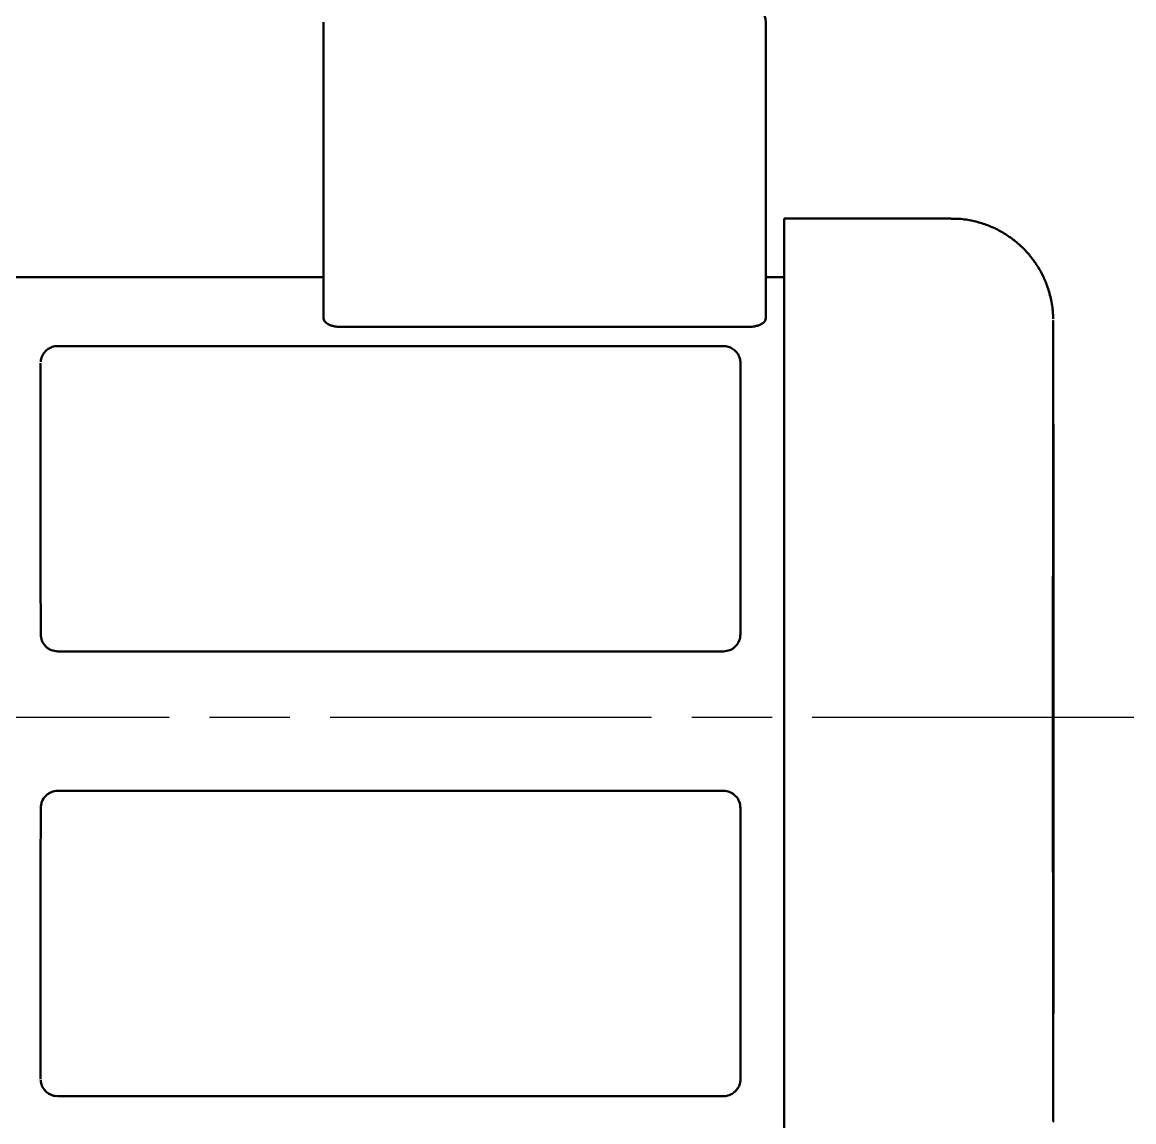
# Model space of a CAD drawing. Header units: millimetres. Extents: x 32504 to 36677, y 41990 to 42879.
# Drawn here: x 33185.63 to 33227.12, y 42767.34 to 42808.4 of the extents above; entities that cross this region are included whole.
import ezdxf

# ---------------------------------------------------------------- set-up
doc = ezdxf.new("R2010")
doc.units = ezdxf.units.MM
doc.linetypes.add('AM_ISO08W050', pattern=[18, 12, -1.5, 3, -1.5])
doc.layers.add('Duong_tam', color=4, linetype='AM_ISO08W050', lineweight=25)
doc.layers.add('Net_dam', color=7, linetype='Continuous', lineweight=50)

msp = doc.modelspace()

# ---------------------------------------------------------------- linework, layer by layer
at = {"layer": 'Duong_tam'}
msp.add_line((33227.1216, 42782.4288), (33147.2449, 42782.4288), dxfattribs=at)
at = {"layer": 'Net_dam'}
for p, q in [((33196.8764, 42808.4033), (33196.8764, 42797.335)), ((33213.3864, 42797.335), (33213.3864, 42808.4033)), ((33213.3864, 42808.4033), (33213.3936, 42808.4033)), ((33213.3936, 42808.4033), (33213.3936, 42798.8783)), ((33220.3039, 42801.0703), (33214.0758, 42801.0703)), ((33196.8764, 42798.8783), (33183.2402, 42798.8783)), ((33214.0712, 42798.8783), (33213.39, 42798.8783)), ((33212.7511, 42797.0233), (33197.5111, 42797.0233)), ((33211.8053, 42796.308), (33186.9539, 42796.308)), ((33212.4412, 42795.2655), (33212.4436, 42792.976)), ((33186.318, 42787.8408), (33186.3204, 42785.5513)), ((33212.4418, 42785.5513), (33212.4393, 42787.8408)), ((33211.8067, 42784.9026), (33186.9554, 42784.9026)), ((33186.9554, 42779.6968), (33211.8067, 42779.6968)), ((33186.3204, 42779.0481), (33186.318, 42776.7586)), ((33212.4393, 42776.7586), (33212.4418, 42779.0481)), ((33212.4436, 42771.6235), (33212.4412, 42769.334)), ((33186.9539, 42768.2914), (33211.8053, 42768.2914))]:
    msp.add_line(p, q, dxfattribs=at)
for points in [[(33214.0704, 42766.6704), (33214.0699, 42767.3387), (33214.0695, 42768.0636), (33214.069, 42768.8424), (33214.0686, 42769.6719), (33214.0682, 42770.5493), (33214.0679, 42771.471), (33214.0675, 42772.4337), (33214.0673, 42773.4337), (33214.067, 42774.4672), (33214.0668, 42775.5303), (33214.0666, 42776.619), (33214.0664, 42777.7291), (33214.0663, 42778.8566), (33214.0662, 42779.997), (33214.0661, 42781.1462), (33214.0661, 42782.2997), (33214.0661, 42783.4532), (33214.0662, 42784.6024), (33214.0663, 42785.7429), (33214.0664, 42786.8703), (33214.0666, 42787.9805), (33214.0668, 42789.0692), (33214.067, 42790.1323), (33214.0673, 42791.1657), (33214.0675, 42792.1657), (33214.0679, 42793.1284), (33214.0682, 42794.0502), (33214.0686, 42794.9275), (33214.069, 42795.7571), (33214.0695, 42796.5358), (33214.0699, 42797.2607), (33214.0704, 42797.9291), (33214.0709, 42798.5384), (33214.0714, 42799.0863), (33214.072, 42799.5707), (33214.0725, 42799.9898), (33214.0731, 42800.3421), (33214.0737, 42800.6262), (33214.0743, 42800.841), (33214.0749, 42800.9857), (33214.0755, 42801.0598), (33214.0758, 42801.0703)], [(33224.1137, 42797.2573), (33224.1134, 42797.233), (33224.1129, 42797.1351), (33224.1123, 42796.9665), (33224.1118, 42796.728), (33224.1113, 42796.4208), (33224.1108, 42796.0462), (33224.1103, 42795.6062), (33224.1099, 42795.1027), (33224.1094, 42794.5382), (33224.109, 42793.9154), (33224.1086, 42793.2373), (33224.1082, 42792.507), (33224.1079, 42791.7281), (33224.1076, 42790.9043), (33224.1073, 42790.0394), (33224.107, 42789.1377), (33224.1068, 42788.2033), (33224.1066, 42787.2409), (33224.1064, 42786.2549), (33224.1063, 42785.25), (33224.1062, 42784.2311), (33224.1062, 42783.203), (33224.1061, 42782.1706), (33224.1062, 42781.1388), (33224.1062, 42780.1125), (33224.1063, 42779.0967), (33224.1065, 42778.0961), (33224.1066, 42777.1155), (33224.1068, 42776.1597), (33224.1071, 42775.2331), (33224.1073, 42774.3402), (33224.1076, 42773.4852), (33224.108, 42772.6722), (33224.1083, 42771.9051), (33224.1087, 42771.1876), (33224.1091, 42770.523), (33224.1095, 42769.9145), (33224.11, 42769.365), (33224.1105, 42768.8772), (33224.1109, 42768.4533), (33224.1114, 42768.0955), (33224.1119, 42767.8053), (33224.1125, 42767.5842), (33224.113, 42767.4332), (33224.1135, 42767.353), (33224.1136, 42767.3448)], [(33224.1141, 42797.2538), (33224.1139, 42797.2598), (33224.1137, 42797.2573)], [(33224.1193, 42771.721), (33224.1197, 42772.476), (33224.12, 42773.2779), (33224.1203, 42774.1227), (33224.1206, 42775.0066), (33224.1208, 42775.9251), (33224.121, 42776.8741), (33224.1212, 42777.8489), (33224.1214, 42778.8449), (33224.1215, 42779.8574), (33224.1215, 42780.8815), (33224.1216, 42781.9124), (33224.1216, 42782.9451), (33224.1215, 42783.9748), (33224.1214, 42784.9964), (33224.1213, 42786.0053), (33224.1212, 42786.9964), (33224.121, 42787.9652), (33224.1208, 42788.907), (33224.1205, 42789.8173), (33224.1202, 42790.6917), (33224.1199, 42791.5262), (33224.1196, 42792.3167), (33224.1192, 42793.0595), (33224.1188, 42793.751), (33224.1184, 42794.3879), (33224.118, 42794.9672), (33224.1175, 42795.4862), (33224.117, 42795.9423), (33224.1165, 42796.3334), (33224.116, 42796.6576), (33224.1155, 42796.9134), (33224.115, 42797.0996), (33224.1145, 42797.2152), (33224.1141, 42797.2538)], [(33186.3189, 42795.6729), (33186.3188, 42795.6614), (33186.3185, 42795.586), (33186.3182, 42795.4415), (33186.318, 42795.2305), (33186.3177, 42794.9566), (33186.3175, 42794.6244), (33186.3173, 42794.2397), (33186.3171, 42793.809), (33186.317, 42793.3398), (33186.3169, 42792.8399), (33186.3168, 42792.3181), (33186.3168, 42791.7831), (33186.3168, 42791.2442), (33186.3168, 42790.7106), (33186.3169, 42790.1915), (33186.317, 42789.6956), (33186.3172, 42789.2315), (33186.3173, 42788.8071), (33186.3175, 42788.4297), (33186.3178, 42788.1058), (33186.318, 42787.8408)], [(33212.4393, 42787.8408), (33212.4391, 42788.1058), (33212.4389, 42788.4297), (33212.4387, 42788.8071), (33212.4385, 42789.2315), (33212.4384, 42789.6956), (33212.4383, 42790.1915), (33212.4382, 42790.7106), (33212.4382, 42791.2442), (33212.4382, 42791.7831), (33212.4382, 42792.3181), (33212.4383, 42792.8399), (33212.4384, 42793.3398), (33212.4385, 42793.809), (33212.4387, 42794.2397), (33212.4389, 42794.6244), (33212.4391, 42794.9566), (33212.4393, 42795.2305), (33212.4396, 42795.4415), (33212.4398, 42795.586), (33212.4401, 42795.6614), (33212.4403, 42795.673)], [(33212.4403, 42795.673), (33212.4404, 42795.6666), (33212.4406, 42795.6145)], [(33212.4436, 42792.976), (33212.4433, 42792.1591), (33212.443, 42791.3035), (33212.4427, 42790.4123), (33212.4425, 42789.4892), (33212.4423, 42788.5377), (33212.4421, 42787.5617), (33212.4419, 42786.5649), (33212.4418, 42785.5513)], [(33212.4418, 42779.0481), (33212.4419, 42778.0345), (33212.4421, 42777.0378), (33212.4423, 42776.0617), (33212.4425, 42775.1103), (33212.4427, 42774.1871), (33212.443, 42773.296), (33212.4433, 42772.4403), (33212.4436, 42771.6235)], [(33186.318, 42776.7586), (33186.3178, 42776.4937), (33186.3175, 42776.1697), (33186.3173, 42775.7923), (33186.3172, 42775.368), (33186.317, 42774.9039), (33186.3169, 42774.408), (33186.3168, 42773.8888), (33186.3168, 42773.3552), (33186.3168, 42772.8163), (33186.3168, 42772.2814), (33186.3169, 42771.7595), (33186.317, 42771.2597), (33186.3171, 42770.7904), (33186.3173, 42770.3597), (33186.3175, 42769.975), (33186.3177, 42769.6429), (33186.318, 42769.369), (33186.3182, 42769.158), (33186.3185, 42769.0135), (33186.3188, 42768.938), (33186.3189, 42768.9266)], [(33212.4403, 42768.9264), (33212.4401, 42768.938), (33212.4398, 42769.0135), (33212.4396, 42769.158), (33212.4393, 42769.369), (33212.4391, 42769.6429), (33212.4389, 42769.975), (33212.4387, 42770.3597), (33212.4385, 42770.7904), (33212.4384, 42771.2597), (33212.4383, 42771.7595), (33212.4382, 42772.2814), (33212.4382, 42772.8163), (33212.4382, 42773.3552), (33212.4382, 42773.8888), (33212.4383, 42774.408), (33212.4384, 42774.9039), (33212.4385, 42775.368), (33212.4387, 42775.7923), (33212.4389, 42776.1697), (33212.4391, 42776.4937), (33212.4393, 42776.7586)], [(33224.1143, 42767.3618), (33224.1146, 42767.4065), (33224.1151, 42767.5398), (33224.1156, 42767.7435), (33224.1162, 42768.0165), (33224.1167, 42768.3576), (33224.1171, 42768.7652), (33224.1176, 42769.2372), (33224.1181, 42769.7715), (33224.1185, 42770.3655), (33224.1189, 42771.0163), (33224.1193, 42771.721)], [(33212.4407, 42768.9936), (33212.4404, 42768.9328), (33212.4403, 42768.9264)], [(33212.4412, 42769.334), (33212.4409, 42769.1325), (33212.4407, 42768.9981), (33212.4407, 42768.9936)], [(33224.1136, 42767.3448), (33224.1141, 42767.3441), (33224.1143, 42767.3618)]]:
    msp.add_lwpolyline(points, dxfattribs=at)
for centre, radius, start, end in [((33212.7514, 42808.4033), 0.635, 360, 90), ((33212.7586, 42808.4033), 0.635, 360, 90), ((33498.2425, 42797.4423), 284.8562, 179.711161, 180.021585), ((33036.108, 42795.155), 176.3332, 0.035898, 0.149321)]:
    msp.add_arc(centre, radius, start, end, dxfattribs=at)
for points, knots in [([(33224.1134, 42797.3267), (33224.1133, 42797.3321), (33224.113, 42797.3457), (33224.112, 42797.3866), (33224.1082, 42797.4766), (33224.0995, 42797.6012), (33224.0793, 42797.788), (33224.0275, 42798.0992), (33223.9194, 42798.4923), (33223.7498, 42798.9031), (33223.5511, 42799.2667), (33223.3156, 42799.6067), (33223.0319, 42799.9321), (33222.703, 42800.2314), (33222.3346, 42800.4948), (33221.9327, 42800.7147), (33221.5042, 42800.8867), (33221.0392, 42801.0073), (33220.6354, 42801.0691), (33220.3835, 42801.0638), (33220.3038, 42801.0621)], [0, 0, 0, 0, 0.014503, 0.0370748, 0.053363, 0.0742153, 0.1008906, 0.1467958, 0.2291306, 0.3005724, 0.3645975, 0.4323389, 0.5032745, 0.5761547, 0.6502692, 0.7251803, 0.8006124, 0.8763838, 0.9608644, 1, 1, 1, 1]), ([(33196.8764, 42797.335), (33196.8803, 42797.3092), (33196.8853, 42797.2759), (33196.9094, 42797.239), (33196.9457, 42797.1912), (33197.018, 42797.1354), (33197.1452, 42797.0803), (33197.2574, 42797.0484), (33197.3804, 42797.0274), (33197.4678, 42797.0247), (33197.5111, 42797.0233)], [0, 0, 0, 0, 0.17408993, 0.22462662, 0.25070318, 0.50149165, 0.63027745, 0.75115031, 0.87691987, 1, 1, 1, 1]), ([(33212.7511, 42797.0233), (33212.7943, 42797.0247), (33212.8817, 42797.0274), (33213.0047, 42797.0484), (33213.1165, 42797.0801), (33213.2099, 42797.1204), (33213.2736, 42797.1603), (33213.3096, 42797.1902), (33213.3263, 42797.2068), (33213.3343, 42797.2155), (33213.3377, 42797.2194), (33213.3388, 42797.2208), (33213.3391, 42797.2211), (33213.343, 42797.2257), (33213.3525, 42797.2381), (33213.3773, 42797.2757), (33213.3825, 42797.3092), (33213.3864, 42797.335)], [0, 0, 0, 0, 0.1229183, 0.2485448, 0.3692381, 0.4963652, 0.6144042, 0.6802208, 0.7148337, 0.7325663, 0.7415391, 0.7421023, 0.7421375, 0.7441131, 0.7738291, 0.8264417, 1, 1, 1, 1]), ([(33186.9555, 42796.3064), (33186.9517, 42796.3069), (33186.8826, 42796.3168), (33186.7562, 42796.2824), (33186.6031, 42796.2106), (33186.4911, 42796.1147), (33186.4137, 42796.0136), (33186.3645, 42795.9164), (33186.337, 42795.8304), (33186.3251, 42795.767), (33186.3211, 42795.728), (33186.3205, 42795.7173), (33186.3204, 42795.7161)], [0, 0, 0, 0, 0.0120578, 0.2184514, 0.3915792, 0.5422967, 0.6743553, 0.7880937, 0.8822866, 0.954503, 0.9946788, 1, 1, 1, 1]), ([(33212.4406, 42795.6104), (33212.4406, 42795.6202), (33212.4405, 42795.6484), (33212.4405, 42795.6623), (33212.4402, 42795.6786), (33212.4404, 42795.6817), (33212.4395, 42795.7046), (33212.4381, 42795.728), (33212.4327, 42795.7784), (33212.4143, 42795.863), (33212.3693, 42795.9758), (33212.2819, 42796.1037), (33212.1515, 42796.2149), (33211.986, 42796.2933), (33211.8668, 42796.302), (33211.8075, 42796.3063)], [0, 0, 0, 0, 0.0846536, 0.2430829, 0.3267627, 0.3929035, 0.4052891, 0.4178533, 0.4469801, 0.4979347, 0.5784174, 0.6690255, 0.7810708, 0.8910865, 1, 1, 1, 1]), ([(33186.3204, 42785.5513), (33186.3296, 42785.4682), (33186.3481, 42785.3019), (33186.4702, 42785.1192), (33186.6013, 42785.0086), (33186.7501, 42784.9257), (33186.8745, 42784.9117), (33186.9554, 42784.9026)], [0, 0, 0, 0, 0.2499478, 0.5002267, 0.6334978, 0.7615318, 1, 1, 1, 1]), ([(33211.8067, 42784.9026), (33211.8877, 42784.9117), (33212.012, 42784.9257), (33212.1606, 42785.0085), (33212.2919, 42785.119), (33212.4141, 42785.3017), (33212.4326, 42785.4682), (33212.4418, 42785.5513)], [0, 0, 0, 0, 0.2384513, 0.3664784, 0.4992123, 0.7500016, 1, 1, 1, 1]), ([(33186.9554, 42779.6968), (33186.8745, 42779.6877), (33186.7501, 42779.6737), (33186.6015, 42779.5909), (33186.4703, 42779.4805), (33186.3481, 42779.2977), (33186.3296, 42779.1312), (33186.3204, 42779.0481)], [0, 0, 0, 0, 0.2384513, 0.3664784, 0.4992123, 0.7500016, 1, 1, 1, 1]), ([(33212.4418, 42779.0481), (33212.4326, 42779.1312), (33212.4141, 42779.2975), (33212.292, 42779.4803), (33212.1608, 42779.5908), (33212.012, 42779.6737), (33211.8877, 42779.6877), (33211.8067, 42779.6968)], [0, 0, 0, 0, 0.2499478, 0.5002267, 0.6334978, 0.7615318, 1, 1, 1, 1]), ([(33211.8051, 42768.2983), (33211.8305, 42768.2966), (33211.918, 42768.2905), (33212.0554, 42768.336), (33212.195, 42768.4173), (33212.2956, 42768.516), (33212.3635, 42768.6169), (33212.4052, 42768.7114), (33212.4272, 42768.7915), (33212.4361, 42768.849), (33212.4389, 42768.8828), (33212.4396, 42768.8973), (33212.44, 42768.9061), (33212.4402, 42768.9142), (33212.4403, 42768.9235), (33212.4405, 42768.9374), (33212.4406, 42768.9719), (33212.4406, 42768.9972)], [0, 0, 0, 0, 0.045195, 0.156163, 0.2504792, 0.3330505, 0.4051606, 0.4666835, 0.5167016, 0.5535403, 0.5703732, 0.580686, 0.5906776, 0.6060828, 0.6393244, 0.7363974, 1, 1, 1, 1]), ([(33186.3203, 42768.8854), (33186.3203, 42768.8845), (33186.3208, 42768.876), (33186.3258, 42768.822), (33186.3487, 42768.7158), (33186.4156, 42768.5755), (33186.5258, 42768.4478), (33186.667, 42768.3522), (33186.8152, 42768.2958), (33186.9153, 42768.2976), (33186.9536, 42768.2983)], [0, 0, 0, 0, 0.00424272, 0.03861571, 0.16526928, 0.34945138, 0.51634651, 0.68809691, 0.88064003, 1, 1, 1, 1])]:
    msp.add_open_spline(points, degree=3, knots=knots, dxfattribs=at)

doc.saveas('drawing.dxf')
